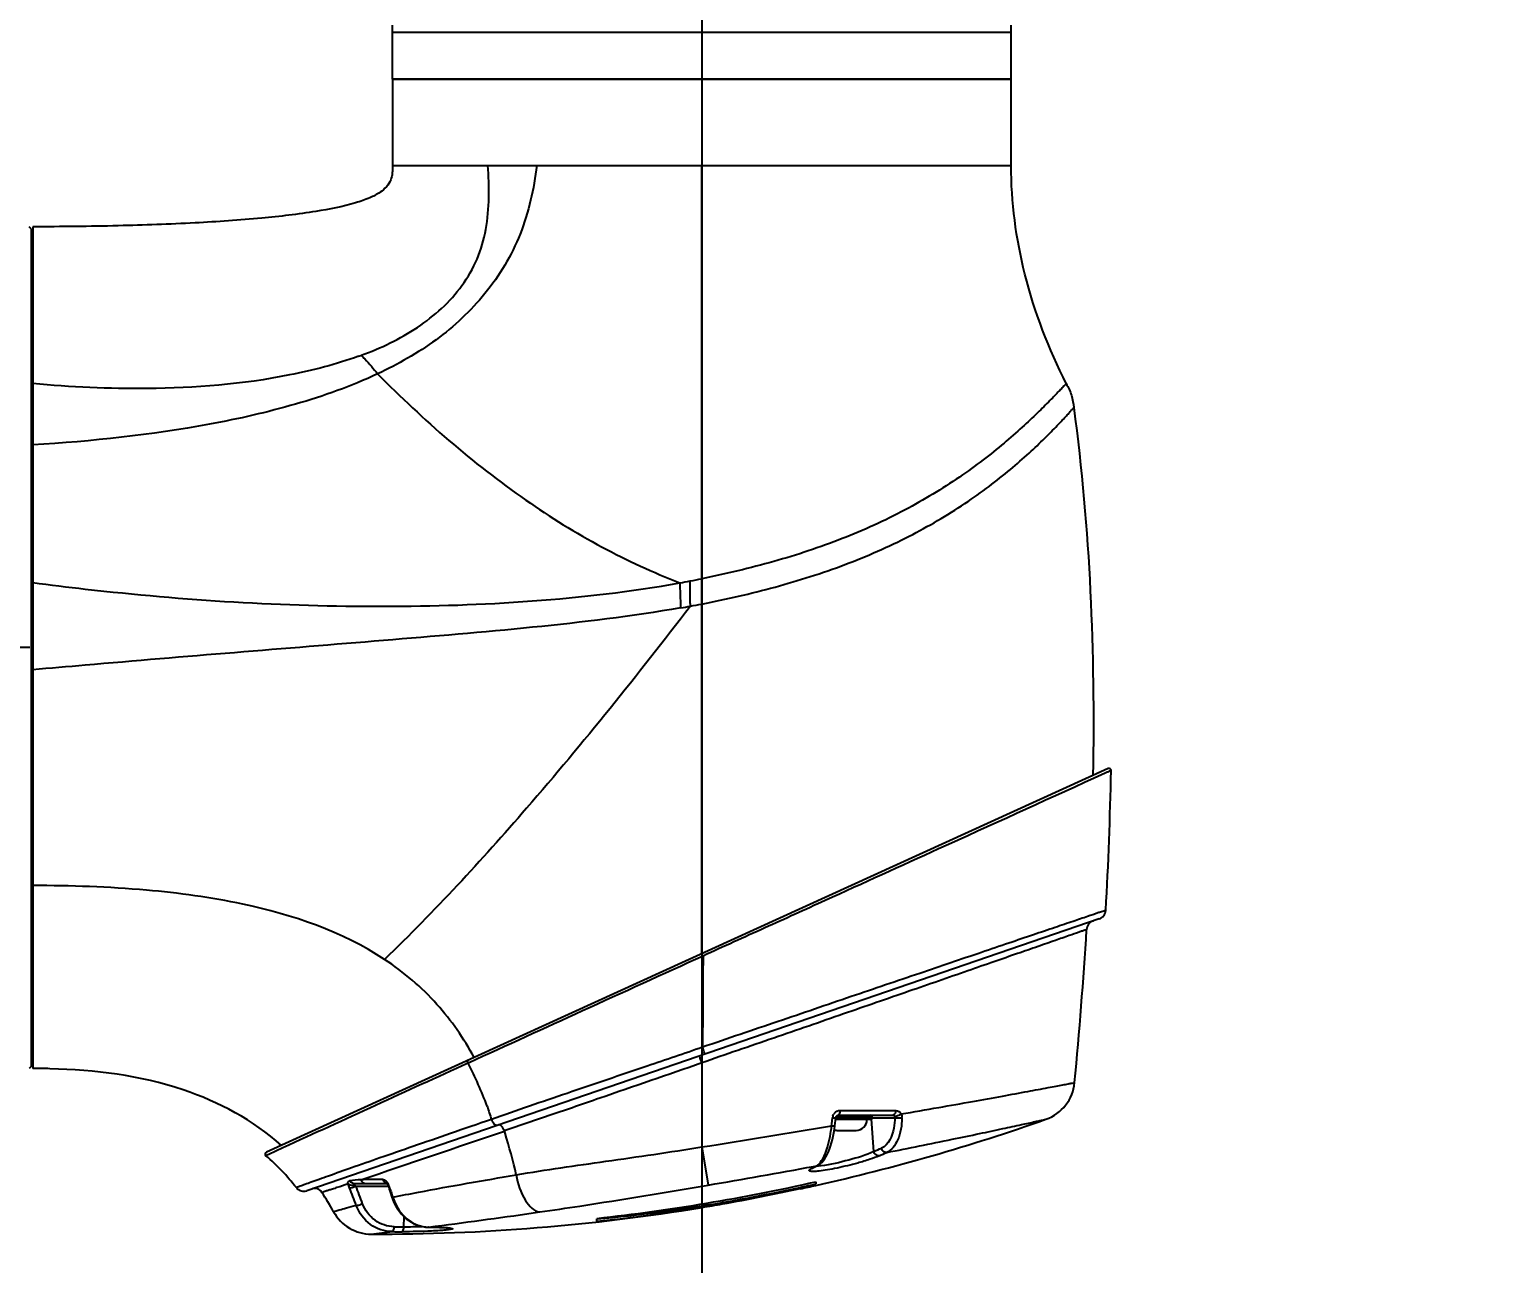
# Model space of a CAD drawing. Header units: millimetres. Extents: x 0 to 1173, y -4 to 841.
# Drawn here: x 1026.78 to 1060.53, y 490.04 to 518.64 of the extents above; entities that cross this region are included whole.
import ezdxf

# ---------------------------------------------------------------- set-up
doc = ezdxf.new("R2010")
doc.units = ezdxf.units.MM
doc.header["$LTSCALE"] = 65.395
doc.layers.get('0').update_dxf_attribs({"linetype": 'CONTINUOUS'})
for name, color, linetype in [('DRAFT_DIMS', 7, 'CONTINUOUS'), ('J500_DH_BL12', 7, 'CONTINUOUS'), ('J_900_EXP_DH_BL10', 7, 'CONTINUOUS'), ('TM20_JOINT_200L_DH_BL4', 7, 'CONTINUOUS')]:
    doc.layers.add(name, color=color, linetype=linetype)
doc.styles.get("Standard").update_dxf_attribs({"font": 'txt', "width": 0.8})
doc.dimstyles.new('DIMSTYLE_1', dxfattribs={"dimtxt": 6, "dimasz": 9, "dimexe": 0.5, "dimexo": 0, "dimgap": 1.5, "dimtad": 1, "dimlfac": 6, "dimzin": 0, "dimdsep": 46, "dimtxsty": 'Standard', "dimblk": '_FILLED', "dimblk1": '_FILLED', "dimblk2": '_FILLED', "dimcen": 0.09, "dimadec": 0, "dimazin": 0, "dimtp": 0.01, "dimtm": 0.01, "dimtfac": 1, "dimtofl": 0, "dimtmove": 0, "dimatfit": 3, "dimldrblk": '_FILLED', "dimfxl": 0, "dimtolj": 1, "dimtzin": 0, "dimarcsym": 0})

# ---------------------------------------------------------------- blocks, each defined once
blk = doc.blocks.new('_FILLED')
at = {"color": 0, "linetype": 'ByBlock'}
blk.add_solid([(0, 0), (-1, 0.1667), (-1, -0.1667)], dxfattribs=at)
blk = doc.blocks.new('*D1')
at = {"layer": 'DRAFT_DIMS', "color": 2, "linetype": 'Continuous'}
for p, q in [((1068.837, 538.232), (1068.837, 550.232)), ((1068.837, 550.232), (1068.837, 534.02)), ((1052.84, 538.232), (1069.337, 538.232)), ((1068.837, 491.431), (1068.837, 534.02)), ((1047.412, 529.807), (1069.337, 529.807)), ((1068.837, 529.807), (1068.837, 491.431))]:
    blk.add_line(p, q, dxfattribs=at)
at = {"layer": 'DRAFT_DIMS', "color": 2, "linetype": 'Continuous', "xscale": 9, "yscale": 9, "zscale": 9}
for p, rotation in [((1068.837, 538.232), 270), ((1068.837, 529.807), 90)]:
    blk.add_blockref('_FILLED', p, dxfattribs=dict(at, rotation=rotation))
blk = doc.blocks.new('*D31')
at = {"color": 2, "linetype": 'Continuous'}
for p, q in [((988.259, 529.807), (988.259, 541.807)), ((988.259, 541.807), (988.259, 517.062)), ((1037.315, 529.807), (987.759, 529.807)), ((988.259, 465.356), (988.259, 517.062)), ((1026.794, 504.316), (987.759, 504.316)), ((988.259, 504.316), (988.259, 465.356))]:
    blk.add_line(p, q, dxfattribs=at)
at = {"color": 2, "linetype": 'Continuous', "xscale": 9, "yscale": 9, "zscale": 9}
for p, rotation in [((988.259, 529.807), 270), ((988.259, 504.316), 90)]:
    blk.add_blockref('_FILLED', p, dxfattribs=dict(at, rotation=rotation))
blk = doc.blocks.new('*D40')
at = {"color": 2, "linetype": 'Continuous'}
for p, q in [((1042.364, 519.099), (1042.364, 282.46)), ((1025.664, 231.616), (1025.664, 283.46)), ((1025.664, 282.96), (1013.664, 282.96)), ((1013.664, 282.96), (1034.014, 282.96)), ((1080.159, 282.96), (1034.014, 282.96)), ((1042.364, 282.96), (1080.159, 282.96))]:
    blk.add_line(p, q, dxfattribs=at)
at = {"color": 2, "linetype": 'Continuous', "xscale": 9, "yscale": 9, "zscale": 9}
blk.add_blockref('_FILLED', (1025.664, 282.96), dxfattribs=at)
at = {"color": 2, "linetype": 'Continuous', "xscale": 9, "yscale": 9, "zscale": 9, "rotation": 180}
blk.add_blockref('_FILLED', (1042.364, 282.96), dxfattribs=at)
blk = doc.blocks.new('J500_DH_BL12', base_point=(633.539, 411.178))
at = {"layer": 'J500_DH_BL12', "color": 7, "linetype": 'Continuous'}
for p, q in [((1026.83, 514.016), (1026.78, 514.066)), ((1026.83, 514.016), (1026.83, 494.616)), ((1026.83, 513.732), (1026.864, 513.732)), ((1026.83, 494.899), (1026.864, 494.899)), ((1026.83, 494.616), (1026.78, 494.566))]:
    blk.add_line(p, q, dxfattribs=at)
blk = doc.blocks.new('TM20_JOINT_200L_DH_BL4', base_point=(646.7471, 433.0434))
at = {"layer": 'TM20_JOINT_200L_DH_BL4', "color": 6, "linetype": 'Continuous'}
for p, q in [((1035.1969, 517.4824), (1035.1969, 518.7324)), ((1049.5302, 517.4824), (1049.5302, 518.7324))]:
    blk.add_line(p, q, dxfattribs=at)
at = {"layer": 'TM20_JOINT_200L_DH_BL4', "color": 7, "linetype": 'Continuous'}
for p, q in [((1049.5302, 518.5658), (1035.1969, 518.5658)), ((1035.1969, 517.4824), (1035.1969, 515.4824)), ((1049.5302, 517.4824), (1035.1969, 517.4824)), ((1035.1969, 517.4824), (1049.5302, 517.4824)), ((1049.5302, 515.4824), (1049.5302, 517.4824)), ((1035.1969, 515.4824), (1049.5302, 515.4824)), ((1042.3636, 497.2244), (1042.3636, 515.4824)), ((1026.8636, 514.0658), (1026.8636, 494.5672)), ((1051.7737, 501.5128), (1032.2776, 492.6279)), ((1051.709, 501.4063), (1051.4549, 501.2905)), ((1051.5715, 498.0313), (1033.21, 491.7348)), ((1027.2636, 494.5621), (1027.2636, 494.5606)), ((1036.9705, 494.6997), (1036.9478, 494.6894)), ((1042.3636, 494.6957), (1042.3636, 492.7479)), ((1045.3764, 493.2815), (1045.3925, 493.4273)), ((1045.4474, 493.2364), (1045.468, 493.4245)), ((1046.314, 493.4241), (1045.468, 493.4241)), ((1045.4717, 493.4408), (1046.314, 493.4408)), ((1045.5202, 493.4824), (1046.7919, 493.4824)), ((1045.5662, 493.5957), (1046.8558, 493.5956)), ((1046.3513, 492.644), (1046.2965, 493.3904)), ((1046.314, 493.4241), (1046.314, 493.4408)), ((1046.314, 493.4261), (1046.8378, 493.4261)), ((1045.3718, 493.24), (1045.3764, 493.2815)), ((1045.4373, 493.1584), (1045.4474, 493.2364)), ((1046.2723, 493.3824), (1045.4634, 493.3824)), ((1045.5223, 493.1324), (1045.9389, 493.1324)), ((1032.6599, 492.7267), (1032.3327, 492.5762)), ((1042.3637, 492.748), (1042.5115, 491.8662)), ((1044.9214, 492.2586), (1044.954, 492.2757)), ((1044.9464, 492.2654), (1044.9541, 492.2695)), ((1044.9501, 492.2976), (1045.0191, 492.3104)), ((1044.9541, 492.2695), (1044.9549, 492.2699)), ((1044.9549, 492.2699), (1045.0119, 492.3)), ((1045.0082, 492.3046), (1045.0191, 492.3104)), ((1045.0119, 492.3), (1045.0534, 492.3222)), ((1045.0531, 492.322), (1045.0713, 492.3325)), ((1045.0713, 492.3325), (1045.1072, 492.358)), ((1034.3324, 491.8992), (1034.3378, 491.8991)), ((1034.3352, 491.8987), (1034.3378, 491.8991)), ((1034.3378, 491.8991), (1035.0656, 491.8991)), ((1034.3475, 491.8428), (1035.1012, 491.8428)), ((1035.1104, 491.816), (1035.1245, 491.7738)), ((1035.1245, 491.7738), (1035.1388, 491.7305)), ((1035.1388, 491.7305), (1035.1532, 491.6867)), ((1035.1653, 491.714), (1035.1736, 491.6883)), ((1044.6461, 491.7803), (1044.5855, 491.7673)), ((1045.0014, 491.9413), (1045.0014, 491.8931)), ((1045.0014, 491.864), (1045.0014, 491.8573)), ((1035.1532, 491.6867), (1035.1861, 491.5844)), ((1035.1861, 491.5844), (1035.2082, 491.5215)), ((1035.2049, 491.5904), (1035.2067, 491.5847)), ((1042.8377, 491.4516), (1042.8555, 491.4545)), ((1042.8415, 491.4283), (1042.8415, 491.453)), ((1042.8541, 491.4633), (1042.8541, 491.5128)), ((1035.4621, 490.901), (1035.469, 491.1277)), ((1039.9309, 491.0813), (1039.9387, 491.082)), ((1039.9309, 491.0269), (1039.9309, 491.0813)), ((1039.9367, 491.0275), (1039.9309, 491.0269)), ((1034.7071, 490.7293), (1035.1951, 490.7868)), ((1035.9646, 490.8942), (1036.0239, 490.8908)), ((1036.0292, 490.8911), (1036.0239, 490.8908)), ((1036.0239, 490.8908), (1036.1204, 490.8891)), ((1036.0292, 490.8911), (1036.1862, 490.9113)), ((1036.0292, 490.8911), (1036.0658, 490.8904)), ((1036.0658, 490.8904), (1036.0841, 490.8901)), ((1036.0841, 490.8901), (1036.1207, 490.8895)), ((1036.1204, 490.8891), (1036.2353, 490.8874)), ((1036.1207, 490.8895), (1036.1887, 490.8885)), ((1036.1862, 490.9113), (1036.1892, 490.9117)), ((1036.1887, 490.8885), (1036.1938, 490.8884)), ((1036.1938, 490.8884), (1036.1887, 490.8881)), ((1036.2353, 490.8874), (1036.2896, 490.8862)), ((1036.2896, 490.8862), (1036.3242, 490.8852)), ((1036.3242, 490.8852), (1036.3572, 490.884)), ((1036.3572, 490.884), (1036.3882, 490.8828))]:
    blk.add_line(p, q, dxfattribs=at)
for points in [[(1045.468, 493.4245), (1045.4685, 493.4282), (1045.4705, 493.4374), (1045.4737, 493.4463), (1045.4778, 493.4546), (1045.4829, 493.462), (1045.4887, 493.4684), (1045.4948, 493.4736), (1045.5013, 493.4776), (1045.5077, 493.4803), (1045.5141, 493.4819), (1045.5201, 493.4824)], [(1046.8337, 493.4552), (1046.8349, 493.4524), (1046.8359, 493.4494), (1046.8367, 493.4463), (1046.8374, 493.4431), (1046.8378, 493.4398), (1046.8381, 493.4365), (1046.8382, 493.4331), (1046.8381, 493.4296), (1046.8378, 493.4261)], [(1045.1072, 492.358), (1045.1419, 492.3893), (1045.1754, 492.4263), (1045.2076, 492.4691), (1045.2385, 492.5177), (1045.2683, 492.5722), (1045.2965, 492.6322), (1045.3232, 492.6975), (1045.3481, 492.7679), (1045.3708, 492.8419), (1045.3912, 492.919), (1045.4093, 492.9986), (1045.4246, 493.0788), (1045.4373, 493.1584)], [(1044.9305, 492.2565), (1044.9293, 492.2555), (1044.9281, 492.2544), (1044.9285, 492.2547), (1044.9309, 492.2563), (1044.9346, 492.2587), (1044.9397, 492.2617), (1044.9464, 492.2654)], [(1035.0596, 491.9043), (1035.0592, 491.9045), (1035.0598, 491.9041), (1035.0617, 491.9027), (1035.0647, 491.9)], [(1035.0647, 491.9), (1035.0686, 491.8961), (1035.0733, 491.8907), (1035.0786, 491.8838), (1035.0843, 491.8755), (1035.0902, 491.8657), (1035.0958, 491.8549)], [(1035.0958, 491.8549), (1035.1012, 491.8429), (1035.106, 491.8303), (1035.1098, 491.8179), (1035.1103, 491.816)], [(1035.2082, 491.5215), (1035.2388, 491.4492), (1035.2742, 491.3795), (1035.3143, 491.3129), (1035.3587, 491.25), (1035.4071, 491.1911), (1035.4592, 491.1365), (1035.5147, 491.0868), (1035.5733, 491.0422), (1035.6345, 491.0029), (1035.6979, 490.9692), (1035.763, 490.9414), (1035.8296, 490.9195), (1035.897, 490.9038), (1035.9646, 490.8942)], [(1036.3882, 490.8828), (1036.4171, 490.8814), (1036.4306, 490.8806), (1036.4436, 490.8799), (1036.4558, 490.8791), (1036.4674, 490.8783), (1036.4784, 490.8774), (1036.4886, 490.8766), (1036.4981, 490.8757), (1036.5068, 490.8749), (1036.5148, 490.874), (1036.522, 490.8732), (1036.5284, 490.8724), (1036.5339, 490.8716), (1036.5386, 490.8709), (1036.5425, 490.8702), (1036.5453, 490.8697), (1036.5472, 490.8693)]]:
    blk.add_lwpolyline(points, dxfattribs=at)
for centre, radius, start, end in [((1031.4659, 519.521), 8.9548, 289.21745, 289.61755), ((1037.3705, 530.8752), 25.4581, 280.69571, 281.31061), ((1035.5767, 571.2724), 66.0258, 262.416817, 263.480739), ((1037.1959, 531.7987), 26.3979, 280.15881, 280.69623), ((1037.0738, 533.4873), 28.6557, 279.64052, 280.10281), ((1037.271, 531.6471), 26.8092, 280.37769, 280.95021), ((1051.7942, 501.468), 0.0493, 359.04654, 114.5), ((972.1268, 502.8265), 79.7283, 356.695334, 359.023045), ((1051.4988, 498.2432), 0.224, 288.92805, 356.76312), ((944.1016, 504.4353), 107.3832, 354.551855, 356.448816), ((1051.5031, 497.7702), 0.2249, 108.92805, 176.47367), ((1026.8661, 479.1339), 15.4333, 88.52421, 90.00936), ((1899.6641, -1395.7525), 2077.9918, 114.529916, 114.6599418), ((1050.0042, 494.3337), 1, 289.44418, 354.61521), ((1085.4318, 509.4127), 50.5471, 198.11701, 198.48283), ((1034.8023, 537.3958), 46.6667, 282.62405, 289.44418), ((1045.5954, 493.408), 0.2038, 161.77454, 174.58997), ((1045.5929, 496.539), 3.1182, 266.31455, 266.8105), ((1045.5793, 493.4134), 0.1868, 141.08255, 148.08798), ((1046.2723, 493.4408), 0.0417, 0, 90), ((1046.2723, 493.4241), 0.0417, 270, 360), ((815.2611, 1143.4218), 687.3232, 288.5977405, 288.8904851), ((1025.8441, 489.4018), 12.5106, 17.04299, 17.28369), ((972.7138, 927.9571), 440.7472, 279.092371, 279.488632), ((1045.5223, 493.3824), 0.25, 249.69813, 270), ((1045.939, 493.3824), 0.25, 270, 360), ((1039.2889, 508.9188), 17.7412, 293.45831, 294.07807), ((1032.2981, 492.5829), 0.0495, 114.5, 229.24929), ((1028.8531, 488.5886), 5.2252, 38.00478, 49.22274), ((1039.3916, 508.86), 17.7871, 293.46794, 294.08753), ((1015.3026, 652.7726), 163.1906, 279.597789, 280.467293), ((1044.9022, 492.3707), 0.1137, 279.75609, 297.18207), ((1039.7676, 502.0912), 11.1015, 297.85138, 298.16845), ((1045, 492.4217), 0.113, 279.71701, 298.02979), ((1033.1401, 491.9386), 0.2155, 218.00433, 288.92805), ((1033.3932, 491.5815), 0.2044, 33.53365, 108.92805), ((1024.9993, 487.9925), 9.9594, 19.98444, 22.4738), ((1036.4304, 470.5975), 21.4827, 95.25309, 95.94495), ((1034.3374, 492.0576), 0.1585, 261.76345, 266.1881), ((1034.3377, 492.0608), 0.1617, 266.18194, 268.13063), ((1024.9465, 487.9864), 10.1613, 19.83051, 22.30385), ((1036.6984, 275.8061), 216.1955, 90.456737, 90.592289), ((1035.0844, 491.9942), 0.095, 256.30864, 260.71724), ((1034.8327, 491.7421), 0.3071, 30.78706, 32.50351), ((1034.8151, 491.732), 0.3274, 23.83516, 30.74097), ((1034.8073, 491.7283), 0.336, 19.57658, 23.87094), ((1034.8147, 491.7309), 0.3282, 16.14342, 19.58095), ((1034.8234, 491.7335), 0.319, 15.00458, 16.13387), ((1020.9207, 487.0758), 14.9807, 18.24195, 18.44705), ((1020.8213, 487.0431), 15.0853, 18.03713, 18.24177), ((1034.8023, 537.3958), 46.5847, 276.32205, 282.64664), ((1035.3291, 533.8098), 43.0421, 280.05159, 282.49911), ((1034.7783, 537.3918), 46.633, 279.97258, 282.20752), ((1036.1113, 532.626), 41.7202, 279.30292, 281.8023), ((1034.7791, 537.3876), 46.6288, 282.20762, 282.66362), ((1035.3766, 533.8825), 43.1068, 282.41654, 282.90161), ((1035.3347, 535.2439), 44.4499, 282.092, 282.56075), ((1028.4684, 488.321), 6.1108, 28.63688, 33.50738), ((1020.3103, 486.8772), 15.6225, 17.55911, 17.93602), ((1036.3192, 491.9373), 1.167, 197.58606, 201.63644), ((1036.1603, 532.7301), 41.8061, 275.17625, 279.21357), ((1036.1289, 532.5199), 41.6127, 275.25305, 279.27774), ((1035.4734, 534.1027), 43.3059, 279.16541, 279.79608), ((1034.7091, 491.7293), 1, 208.66094, 269.88315), ((1034.8023, 537.3958), 46.6667, 269.88315, 279.33481), ((1013.5579, 665.5846), 176.1329, 277.382344, 278.177726), ((1035.4792, 534.066), 43.2686, 275.91304, 279.16551), ((1035.5245, 532.5948), 41.8093, 269.54856, 269.85628), ((1035.5626, 532.5715), 41.6707, 269.55392, 269.86184), ((1035.4856, 502.0309), 11.13, 269.87905, 272.02755), ((1036.0427, 491.6113), 0.7204, 263.33078, 268.50579), ((1036.0423, 491.5993), 0.7083, 268.51982, 268.94402), ((1036.0636, 481.511), 9.3784, 88.81214, 89.20458)]:
    blk.add_arc(centre, radius, start, end, dxfattribs=at)
for points, knots in [([(1035.1969, 515.4824), (1035.1969, 515.371), (1035.1954, 515.1204), (1034.9473, 514.8659), (1034.6505, 514.7199), (1034.1573, 514.5502), (1033.3191, 514.39), (1032.076, 514.2451), (1030.5478, 514.1414), (1028.7788, 514.0783), (1027.5243, 514.0658), (1026.8636, 514.0658)], [0, 0, 0, 0, 0.0377978, 0.0806045, 0.1112261, 0.1503941, 0.2567853, 0.3998217, 0.5746811, 0.7759564, 1, 1, 1, 1]), ([(1034.472, 511.0867), (1034.9278, 511.2553), (1035.802, 511.6657), (1036.7091, 512.4828), (1037.1857, 513.3079), (1037.4542, 514.2464), (1037.4397, 514.9894), (1037.4077, 515.4824)], [0, 0, 0, 0, 0.2524804, 0.4974029, 0.6198233, 0.7432736, 1, 1, 1, 1]), ([(1038.5381, 515.4824), (1038.4726, 514.9428), (1038.2415, 513.8732), (1037.4051, 512.4804), (1036.239, 511.3959), (1035.326, 510.8795), (1034.8533, 510.6576)], [0, 0, 0, 0, 0.2564941, 0.5087757, 0.7535956, 1, 1, 1, 1]), ([(1050.8066, 510.4313), (1050.4016, 511.2384), (1049.7613, 512.8821), (1049.5302, 514.6368), (1049.5302, 515.4824)], [0, 0, 0, 0, 0.5163914, 1, 1, 1, 1]), ([(1034.4728, 511.086), (1034.5011, 511.0582), (1034.6366, 510.9234), (1034.7577, 510.7751), (1034.8533, 510.6576)], [0, 0, 0, 0, 0.2072589, 1, 1, 1, 1]), ([(1034.8533, 510.6576), (1034.2422, 510.3707), (1032.9563, 509.9148), (1030.2887, 509.3115), (1028.2356, 509.0967), (1026.8636, 509.0104)], [0, 0, 0, 0, 0.247059, 0.4968585, 1, 1, 1, 1]), ([(1034.8533, 510.6575), (1035.9121, 509.5905), (1037.5734, 508.1315), (1040.0051, 506.6238), (1041.2371, 506.0576), (1041.8519, 505.8146)], [0, 0, 0, 0, 0.5264684, 0.7684866, 1, 1, 1, 1]), ([(1050.8066, 510.4313), (1050.8019, 510.433), (1050.791, 510.4054), (1050.7564, 510.385), (1050.7054, 510.3224), (1050.6308, 510.2485), (1050.5368, 510.1495), (1050.3728, 509.9825), (1050.1231, 509.7345), (1049.7706, 509.403), (1049.3516, 509.0357), (1048.8687, 508.6483), (1048.1206, 508.1063), (1047.049, 507.4593), (1045.6054, 506.8033), (1044.0239, 506.2845), (1042.9239, 506.0237), (1042.3636, 505.9116)], [0, 0, 0, 0, 0.0015402, 0.0062128, 0.0140683, 0.0250485, 0.0390463, 0.0558686, 0.0971342, 0.1472129, 0.2047259, 0.268478, 0.3375865, 0.4887948, 0.6526297, 0.8242348, 1, 1, 1, 1]), ([(1050.8066, 510.4313), (1050.8505, 510.3438), (1050.9452, 510.1692), (1050.969, 509.972), (1050.9819, 509.875)], [0, 0, 0, 0, 0.5001663, 1, 1, 1, 1]), ([(1042.3636, 505.326), (1042.9337, 505.4364), (1044.0536, 505.694), (1045.6665, 506.2048), (1047.1432, 506.8507), (1048.2419, 507.4931), (1049.0084, 508.0367), (1049.5032, 508.4285), (1049.9315, 508.8034), (1050.2905, 509.1447), (1050.5437, 509.4026), (1050.7088, 509.5769), (1050.8047, 509.6818), (1050.8776, 509.7578), (1050.9348, 509.8288), (1050.9601, 509.8425), (1050.9812, 509.8801), (1050.9819, 509.875)], [0, 0, 0, 0, 0.1753237, 0.3466127, 0.5101058, 0.660908, 0.7299316, 0.7937146, 0.8513783, 0.9017116, 0.9433044, 0.9603053, 0.9744827, 0.9856345, 0.9936385, 0.9984183, 1, 1, 1, 1]), ([(1028.0803, 505.6736), (1030.3699, 505.412), (1033.8292, 505.1989), (1038.4327, 505.3484), (1040.7218, 505.6121), (1041.8519, 505.8146)], [0, 0, 0, 0, 0.5005736, 0.7506256, 1, 1, 1, 1]), ([(1041.8516, 505.8146), (1041.8533, 505.7704), (1041.8603, 505.5775), (1041.8678, 505.3845), (1041.8727, 505.2357)], [0, 0, 0, 0, 0.2288244, 1, 1, 1, 1]), ([(1042.1003, 505.2765), (1042.0982, 505.3292), (1042.0894, 505.5234), (1042.0922, 505.7179), (1042.0954, 505.8594)], [0, 0, 0, 0, 0.2716718, 1, 1, 1, 1]), ([(1041.8727, 505.2357), (1040.7376, 505.0372), (1038.4436, 504.7663), (1033.8404, 504.3843), (1030.3838, 504.1076), (1028.0802, 503.9086)], [0, 0, 0, 0, 0.2494379, 0.4994857, 1, 1, 1, 1]), ([(1042.1003, 505.2765), (1040.8775, 503.6817), (1038.6187, 500.8631), (1036.1678, 498.2045), (1035.0166, 497.0923)], [0, 0, 0, 0, 0.5566269, 1, 1, 1, 1]), ([(1051.4549, 501.2905), (1050.2532, 500.744), (1048.1762, 499.8005), (1045.6318, 498.6448), (1043.8138, 497.8152), (1042.8672, 497.3915), (1042.3924, 497.1702)], [0, 0, 0, 0, 0.3978012, 0.6874823, 0.8421387, 1, 1, 1, 1]), ([(1051.8434, 501.4672), (1051.8434, 501.4641), (1051.8276, 501.4609), (1051.8077, 501.4486), (1051.7623, 501.4313), (1051.7292, 501.4155), (1051.709, 501.4063)], [0, 0, 0, 0, 0.061884, 0.239944, 0.5487911, 1, 1, 1, 1]), ([(1035.0166, 497.0923), (1034.0342, 497.7397), (1032.1528, 498.3744), (1029.376, 498.7479), (1027.7425, 498.804), (1026.8636, 498.804)], [0, 0, 0, 0, 0.4192064, 0.6868201, 1, 1, 1, 1]), ([(1051.7225, 498.2306), (1051.7222, 498.2263), (1051.7019, 498.2211), (1051.6726, 498.2118), (1051.6121, 498.1945), (1051.4885, 498.1515), (1051.2696, 498.0765), (1050.9394, 497.9655), (1050.5219, 497.8239), (1050.0254, 497.6557), (1049.4571, 497.4633), (1048.5789, 497.1657), (1047.3609, 496.7524), (1045.7892, 496.2198), (1044.1125, 495.6456), (1042.9626, 495.2605), (1042.381, 495.0579)], [0, 0, 0, 0, 0.001311, 0.0047865, 0.0108078, 0.0195753, 0.0451227, 0.0807592, 0.1256907, 0.1791015, 0.2401867, 0.3081215, 0.4610801, 0.6312904, 0.8127236, 1, 1, 1, 1]), ([(1051.2787, 497.784), (1051.2784, 497.7798), (1051.2592, 497.7742), (1051.2306, 497.7659), (1051.1729, 497.7487), (1051.0543, 497.7067), (1050.8448, 497.6328), (1050.5287, 497.5239), (1050.1294, 497.3848), (1049.6549, 497.22), (1049.1122, 497.0315), (1048.2742, 496.7405), (1047.1125, 496.3373), (1045.6136, 495.8191), (1044.0148, 495.2628), (1042.9181, 494.891), (1042.3636, 494.6957)], [0, 0, 0, 0, 0.001343, 0.0048276, 0.0108675, 0.0196753, 0.0453421, 0.0811115, 0.1261701, 0.1796872, 0.2408488, 0.3088253, 0.4617605, 0.6318331, 0.8130512, 1, 1, 1, 1]), ([(1042.3924, 497.1702), (1041.4615, 496.746), (1039.6521, 495.9272), (1037.8482, 495.0962), (1036.9705, 494.6997)], [0, 0, 0, 0, 0.5150584, 1, 1, 1, 1]), ([(1042.3924, 497.1702), (1042.3895, 497.1766), (1042.3819, 497.1924), (1042.3774, 497.2042), (1042.3679, 497.2208), (1042.371, 497.2132), (1042.3719, 497.211)], [0, 0, 0, 0, 0.3508371, 0.810411, 0.8790809, 1, 1, 1, 1]), ([(1042.3923, 497.1702), (1042.3914, 496.9999), (1042.3875, 496.2958), (1042.3838, 495.5917), (1042.3811, 495.0579)], [0, 0, 0, 0, 0.241877, 1, 1, 1, 1]), ([(1037.0894, 494.8208), (1036.8501, 495.2603), (1036.259, 496.1207), (1035.4614, 496.7992), (1035.0166, 497.0924)], [0, 0, 0, 0, 0.4843914, 1, 1, 1, 1]), ([(1036.9478, 494.6894), (1036.9417, 494.7019), (1036.9362, 494.7151), (1036.9324, 494.745), (1036.9441, 494.7411), (1036.9472, 494.7389)], [0, 0, 0, 0, 0.6320173, 0.8243079, 1, 1, 1, 1]), ([(1042.381, 495.0579), (1041.9551, 494.9108), (1040.9091, 494.5588), (1039.2802, 494), (1038.0751, 493.5947), (1037.492, 493.3883)], [0, 0, 0, 0, 0.2616978, 0.6408394, 1, 1, 1, 1]), ([(1042.3636, 494.6957), (1042.3566, 494.7164), (1042.3454, 494.7534), (1042.3232, 494.8056), (1042.3233, 494.8324), (1042.3064, 494.8541), (1042.3103, 494.8555)], [0, 0, 0, 0, 0.3893663, 0.712436, 0.9255704, 1, 1, 1, 1]), ([(1042.4334, 494.8977), (1042.4374, 494.899), (1042.4216, 494.9211), (1042.4212, 494.9478), (1042.3995, 495.0002), (1042.3881, 495.0372), (1042.381, 495.0579)], [0, 0, 0, 0, 0.0746205, 0.2878055, 0.6108327, 1, 1, 1, 1]), ([(1032.6236, 492.7856), (1031.9746, 493.3682), (1030.2297, 494.2975), (1028.3033, 494.5337), (1027.2636, 494.5606)], [0, 0, 0, 0, 0.4560855, 1, 1, 1, 1]), ([(1042.3636, 494.6957), (1041.5758, 494.4204), (1040.412, 494.0213), (1038.8884, 493.492), (1038.1495, 493.2469), (1037.7891, 493.1185)], [0, 0, 0, 0, 0.5173953, 0.7627795, 1, 1, 1, 1]), ([(1046.9827, 493.5133), (1047.2722, 493.5632), (1047.8242, 493.6592), (1048.607, 493.7977), (1049.2958, 493.9218), (1049.8784, 494.0281), (1050.2933, 494.1056), (1050.5627, 494.1556), (1050.7184, 494.1861), (1050.8331, 494.2051), (1050.9291, 494.23), (1050.9605, 494.2252), (1051.0022, 494.2449), (1050.9998, 494.2399)], [0, 0, 0, 0, 0.2158952, 0.411735, 0.5841976, 0.73021, 0.8471366, 0.8938665, 0.9323122, 0.9621853, 0.9833479, 0.9958703, 1, 1, 1, 1]), ([(1037.492, 493.3883), (1037.1746, 493.2785), (1036.5679, 493.0696), (1035.7056, 492.7714), (1034.9423, 492.5061), (1034.29, 492.2781), (1033.8209, 492.1124), (1033.5095, 492.0014), (1033.3269, 491.9357), (1033.1812, 491.8835), (1033.083, 491.8467), (1033.0253, 491.8269), (1032.9965, 491.8137), (1032.981, 491.8124), (1032.9716, 491.8043), (1032.9703, 491.8059)], [0, 0, 0, 0, 0.2103119, 0.4018192, 0.5713577, 0.7163826, 0.8345627, 0.8828432, 0.9234617, 0.9560158, 0.98, 0.9886134, 0.9948723, 0.9986949, 1, 1, 1, 1]), ([(1045.5662, 493.5957), (1045.5658, 493.581), (1045.562, 493.544), (1045.5472, 493.4824), (1045.5202, 493.4824)], [0, 0, 0, 0, 0.3537514, 1, 1, 1, 1]), ([(1046.8378, 493.4261), (1046.8357, 493.345), (1046.8117, 493.0912), (1046.6915, 492.7969), (1046.5269, 492.7213)], [0, 0, 0, 0, 0.3095923, 1, 1, 1, 1]), ([(1047.0008, 493.4152), (1046.9967, 493.2423), (1046.9549, 492.9445), (1046.7659, 492.6732), (1046.6511, 492.6217)], [0, 0, 0, 0, 0.5789241, 1, 1, 1, 1]), ([(1046.6511, 492.6217), (1047.1557, 492.7208), (1047.872, 492.865), (1048.7672, 493.0521), (1049.303, 493.1657), (1049.7321, 493.2596), (1050.0186, 493.32), (1050.1866, 493.36), (1050.2703, 493.3726), (1050.3163, 493.3929), (1050.3371, 493.3907)], [0, 0, 0, 0, 0.4097241, 0.5821438, 0.7285613, 0.8461548, 0.9320035, 0.9620976, 0.9833628, 1, 1, 1, 1]), ([(1046.8558, 493.5956), (1046.8553, 493.5808), (1046.8512, 493.5389), (1046.822, 493.4824), (1046.7919, 493.4824)], [0, 0, 0, 0, 0.3294853, 1, 1, 1, 1]), ([(1046.9827, 493.5133), (1046.9485, 493.4868), (1046.8984, 493.4611), (1046.8443, 493.4543), (1046.8337, 493.4552)], [0, 0, 0, 0, 0.8030895, 1, 1, 1, 1]), ([(1047.0008, 493.4152), (1046.9574, 493.411), (1046.9021, 493.4125), (1046.8483, 493.4228), (1046.8378, 493.4261)], [0, 0, 0, 0, 0.7987727, 1, 1, 1, 1]), ([(1037.6274, 493.2496), (1037.624, 493.2484), (1037.6166, 493.247), (1037.6091, 493.2476), (1037.6053, 493.2483)], [0, 0, 0, 0, 0.4852485, 1, 1, 1, 1]), ([(1037.7254, 493.2286), (1037.7195, 493.2346), (1037.7004, 493.2523), (1037.6705, 493.2644), (1037.6532, 493.2584)], [0, 0, 0, 0, 0.3155294, 1, 1, 1, 1]), ([(1045.1113, 492.3934), (1045.1908, 492.4943), (1045.302, 492.7794), (1045.3548, 493.0718), (1045.3718, 493.24)], [0, 0, 0, 0, 0.4317403, 1, 1, 1, 1]), ([(1045.3718, 493.24), (1045.39, 493.2383), (1045.4069, 493.2438), (1045.4468, 493.2295), (1045.4474, 493.2364)], [0, 0, 0, 0, 0.7242922, 1, 1, 1, 1]), ([(1038.0655, 492.1029), (1038.7542, 492.2211), (1040.1893, 492.4214), (1041.6229, 492.63), (1042.3636, 492.7479)], [0, 0, 0, 0, 0.4823111, 1, 1, 1, 1]), ([(1046.6511, 492.6217), (1046.6114, 492.6143), (1046.5488, 492.6536), (1046.53, 492.7062), (1046.5269, 492.7213)], [0, 0, 0, 0, 0.7233046, 1, 1, 1, 1]), ([(1032.3327, 492.5762), (1032.3161, 492.5687), (1032.3087, 492.5569), (1032.261, 492.5495), (1032.2658, 492.5454)], [0, 0, 0, 0, 0.7449622, 1, 1, 1, 1]), ([(1046.4751, 492.5442), (1046.4054, 492.5136), (1046.2403, 492.4542), (1045.9148, 492.3564), (1045.584, 492.2759), (1045.2842, 492.2177), (1045.0987, 492.1907), (1044.973, 492.1782), (1044.8999, 492.1817), (1044.87, 492.1851), (1044.849, 492.1998), (1044.8611, 492.2223), (1044.886, 492.2385), (1044.908, 492.2517), (1044.9214, 492.2586)], [0, 0, 0, 0, 0.1291379, 0.2974839, 0.5768356, 0.7066028, 0.8157082, 0.8949161, 0.9212497, 0.9384197, 0.9478053, 0.9571879, 0.9743359, 1, 1, 1, 1]), ([(1046.3513, 492.644), (1046.1659, 492.5547), (1045.7563, 492.439), (1045.345, 492.3352), (1045.129, 492.3126)], [0, 0, 0, 0, 0.4865908, 1, 1, 1, 1]), ([(1046.4751, 492.5442), (1046.4354, 492.5367), (1046.3724, 492.5759), (1046.3542, 492.6288), (1046.3513, 492.644)], [0, 0, 0, 0, 0.7233145, 1, 1, 1, 1]), ([(1035.2067, 491.5847), (1035.4036, 491.6249), (1036.3542, 491.8102), (1037.3089, 491.9741), (1038.0655, 492.1029)], [0, 0, 0, 0, 0.2074512, 1, 1, 1, 1]), ([(1038.0656, 492.1029), (1038.102, 491.8944), (1038.1983, 491.5625), (1038.472, 491.2587), (1038.6118, 491.2427)], [0, 0, 0, 0, 0.6006875, 1, 1, 1, 1]), ([(1045.0557, 492.3073), (1045.0504, 492.3071), (1045.0402, 492.3069), (1045.0301, 492.307), (1045.0253, 492.3071)], [0, 0, 0, 0, 0.5235562, 1, 1, 1, 1]), ([(1034.1688, 491.8919), (1034.0831, 491.8634), (1033.9627, 491.8236), (1033.8138, 491.7753), (1033.7275, 491.7466), (1033.6605, 491.7269), (1033.6093, 491.7058), (1033.5827, 491.7054), (1033.5656, 491.6914), (1033.5636, 491.6944)], [0, 0, 0, 0, 0.4257218, 0.5968731, 0.7390759, 0.8514579, 0.9331354, 0.9830521, 1, 1, 1, 1]), ([(1034.1688, 491.8919), (1034.1657, 491.9097), (1034.1558, 491.9477), (1034.1919, 491.964), (1034.2054, 491.9647)], [0, 0, 0, 0, 0.5732315, 1, 1, 1, 1]), ([(1034.1687, 491.892), (1034.1983, 491.8682), (1034.258, 491.8588), (1034.3101, 491.8687), (1034.3251, 491.873)], [0, 0, 0, 0, 0.7093857, 1, 1, 1, 1]), ([(1034.2023, 491.7996), (1034.2117, 491.7987), (1034.2627, 491.8056), (1034.3106, 491.8244), (1034.3475, 491.8428)], [0, 0, 0, 0, 0.1871709, 1, 1, 1, 1]), ([(1034.3251, 491.873), (1034.3239, 491.8796), (1034.3226, 491.8914), (1034.3319, 491.898), (1034.3352, 491.8987)], [0, 0, 0, 0, 0.659901, 1, 1, 1, 1]), ([(1034.3475, 491.8428), (1034.3431, 491.848), (1034.3352, 491.8578), (1034.328, 491.8681), (1034.3251, 491.873)], [0, 0, 0, 0, 0.5450052, 1, 1, 1, 1]), ([(1034.975, 491.9947), (1034.9786, 491.9824), (1034.9947, 491.9421), (1035.0321, 491.9091), (1035.0619, 491.9019)], [0, 0, 0, 0, 0.2934592, 1, 1, 1, 1]), ([(1034.975, 491.9947), (1034.9852, 491.9945), (1035.0344, 491.9811), (1035.0704, 491.9404), (1035.0917, 491.9071)], [0, 0, 0, 0, 0.2055931, 1, 1, 1, 1]), ([(1035.0691, 491.9004), (1035.0718, 491.9), (1035.0772, 491.8993), (1035.0827, 491.8991), (1035.0856, 491.8991)], [0, 0, 0, 0, 0.490544, 1, 1, 1, 1]), ([(1035.1316, 491.8161), (1035.1266, 491.8152), (1035.1209, 491.8145), (1035.111, 491.814), (1035.1104, 491.816)], [0, 0, 0, 0, 0.7103106, 1, 1, 1, 1]), ([(1038.6118, 491.2427), (1038.9198, 491.2868), (1040.2219, 491.4808), (1041.5203, 491.6986), (1042.5115, 491.8662)], [0, 0, 0, 0, 0.2363893, 1, 1, 1, 1]), ([(1033.8317, 491.2496), (1033.843, 491.247), (1033.8862, 491.2769), (1033.9859, 491.2919), (1034.15, 491.3464), (1034.2822, 491.3773), (1034.359, 491.3963)], [0, 0, 0, 0, 0.0638222, 0.2533943, 0.566447, 1, 1, 1, 1]), ([(1034.359, 491.3963), (1034.3674, 491.3951), (1034.4183, 491.3999), (1034.4666, 491.4167), (1034.5052, 491.4335)], [0, 0, 0, 0, 0.167676, 1, 1, 1, 1]), ([(1035.1951, 490.7868), (1035.0168, 490.7883), (1034.6473, 490.9106), (1034.4223, 491.2243), (1034.359, 491.3963)], [0, 0, 0, 0, 0.4931563, 1, 1, 1, 1]), ([(1035.2381, 490.9021), (1035.0821, 490.9039), (1034.7586, 491.0096), (1034.5618, 491.2836), (1034.5052, 491.4335)], [0, 0, 0, 0, 0.4934277, 1, 1, 1, 1]), ([(1035.2067, 491.5847), (1035.2018, 491.5838), (1035.1964, 491.5833), (1035.1867, 491.5825), (1035.1861, 491.5844)], [0, 0, 0, 0, 0.7148417, 1, 1, 1, 1]), ([(1035.2344, 491.507), (1035.2975, 491.3479), (1035.4877, 491.0634), (1035.8037, 490.914), (1035.9591, 490.8958)], [0, 0, 0, 0, 0.5224298, 1, 1, 1, 1]), ([(1035.1951, 490.7868), (1035.2101, 490.7887), (1035.2329, 490.8367), (1035.2371, 490.8749), (1035.2381, 490.9021)], [0, 0, 0, 0, 0.357724, 1, 1, 1, 1]), ([(1035.4197, 490.7857), (1035.4346, 490.7876), (1035.4573, 490.8356), (1035.4612, 490.8738), (1035.4621, 490.901)], [0, 0, 0, 0, 0.3574419, 1, 1, 1, 1]), ([(1036.2944, 490.8122), (1036.2295, 490.8076), (1035.9382, 490.7913), (1035.6464, 490.7852), (1035.4197, 490.7857)], [0, 0, 0, 0, 0.2229045, 1, 1, 1, 1]), ([(1036.2581, 490.8873), (1036.2778, 490.8869), (1036.347, 490.8852), (1036.4161, 490.8826), (1036.4654, 490.8793)], [0, 0, 0, 0, 0.2854728, 1, 1, 1, 1]), ([(1036.4493, 490.8254), (1036.4379, 490.8242), (1036.3863, 490.8191), (1036.3346, 490.815), (1036.2944, 490.8122)], [0, 0, 0, 0, 0.2216502, 1, 1, 1, 1]), ([(1036.4654, 490.8793), (1036.5106, 490.8763), (1036.6933, 490.8549), (1036.5, 490.8308), (1036.4493, 490.8254)], [0, 0, 0, 0, 0.4705144, 1, 1, 1, 1])]:
    blk.add_open_spline(points, degree=3, knots=knots, dxfattribs=at)
for points in [[(1034.4135, 511.0652), (1033.8933, 510.8775), (1033.3541, 510.741), (1032.8116, 510.6335)], [(1032.8117, 510.6333), (1031.7308, 510.4113), (1030.6198, 510.3283), (1029.5164, 510.317)], [(1029.5164, 510.317), (1028.6314, 510.3082), (1027.7452, 510.3531), (1026.8636, 510.4313)], [(1050.9819, 509.875), (1051.3571, 507.0556), (1051.4768, 504.1975), (1051.4247, 501.3538)], [(1028.0802, 503.9086), (1027.6746, 503.8736), (1027.2691, 503.8382), (1026.8636, 503.8025)], [(1037.3908, 493.6947), (1037.2639, 494.0348), (1037.118, 494.3688), (1036.9477, 494.6894)], [(1037.5557, 493.279), (1037.5263, 493.3092), (1037.506, 493.3485), (1037.492, 493.3883)], [(1045.4018, 493.4718), (1045.4065, 493.4859), (1045.4128, 493.4996), (1045.4207, 493.5122)], [(1045.4194, 493.4256), (1045.4356, 493.425), (1045.4519, 493.4231), (1045.468, 493.4245)], [(1045.4339, 493.5308), (1045.4648, 493.569), (1045.5171, 493.5954), (1045.5662, 493.5957)], [(1046.7919, 493.4824), (1046.8086, 493.4824), (1046.8264, 493.4702), (1046.8337, 493.4552)], [(1046.8558, 493.5956), (1046.9062, 493.5957), (1046.9597, 493.5582), (1046.9827, 493.5133)], [(1046.9827, 493.5133), (1046.9962, 493.4853), (1047.0067, 493.4476), (1046.9916, 493.4204)], [(1037.6053, 493.2483), (1037.5862, 493.2519), (1037.5693, 493.2651), (1037.5557, 493.279)], [(1037.7891, 493.1185), (1037.7752, 493.1586), (1037.7549, 493.1982), (1037.7254, 493.2286)], [(1038.0653, 492.1029), (1037.9892, 492.4274), (1037.9041, 492.7501), (1037.8065, 493.0688)], [(1045.0809, 492.3586), (1045.0916, 492.3696), (1045.1017, 492.3813), (1045.1113, 492.3934)], [(1045.0191, 492.3104), (1045.0421, 492.3228), (1045.0626, 492.3399), (1045.0809, 492.3586)], [(1045.129, 492.3126), (1045.1046, 492.31), (1045.0802, 492.308), (1045.0557, 492.3073)], [(1034.2023, 491.7996), (1034.1881, 491.8291), (1034.1761, 491.86), (1034.1688, 491.8919)], [(1034.2054, 491.9647), (1034.2322, 491.9321), (1034.2729, 491.9068), (1034.3147, 491.9007)], [(1034.4638, 491.99), (1034.4817, 491.9429), (1034.5341, 491.8991), (1034.5845, 491.8991)]]:
    blk.add_open_spline(points, degree=3, dxfattribs=at)
at = {"layer": 'TM20_JOINT_200L_DH_BL4', "color": 2, "linetype": 'Continuous'}
dim = blk.add_linear_dim(base=(988.2593, 529.8074), p1=(1026.794, 504.3158), p2=(1037.3148, 529.8074), angle=90, dimstyle='DIMSTYLE_1', dxfattribs=at)
dim.commit()
dim.dimension.update_dxf_attribs({"geometry": '*D31', "text_midpoint": (988.2593, 465.3565), "dimtype": 160})
blk = doc.blocks.new('J_900_EXP_DH_BL10', base_point=(658.2783, 323.5593))
at = {"layer": 'J_900_EXP_DH_BL10', "color": 2, "linetype": 'Continuous'}
dim = blk.add_linear_dim(base=(1042.3636, 282.9597), p1=(1025.6636, 231.6158), p2=(1042.3636, 519.0991), dimstyle='DIMSTYLE_1', dxfattribs=at)
dim.commit()
dim.dimension.update_dxf_attribs({"geometry": '*D40', "text_midpoint": (1051.3593, 282.9597), "dimtype": 160})

msp = doc.modelspace()

# ---------------------------------------------------------------- block references
at = {"layer": 'J500_DH_BL12'}
msp.add_blockref('J500_DH_BL12', (633.5391, 411.1783), dxfattribs=at)
at = {"layer": 'J_900_EXP_DH_BL10'}
msp.add_blockref('J_900_EXP_DH_BL10', (658.2783, 323.5593), dxfattribs=at)
at = {"layer": 'TM20_JOINT_200L_DH_BL4'}
msp.add_blockref('TM20_JOINT_200L_DH_BL4', (646.7471, 433.0434), dxfattribs=at)

# ---------------------------------------------------------------- dimensions: what is measured, and where the dimension line sits
at = {"layer": 'DRAFT_DIMS', "color": 2, "linetype": 'Continuous'}
dim = msp.add_linear_dim(base=(1068.8365, 529.8074), p1=(1052.8397, 538.2324), p2=(1047.4124, 529.8074), angle=270, dimstyle='DIMSTYLE_1', dxfattribs=at)
dim.commit()
dim.dimension.update_dxf_attribs({"geometry": '*D1', "text_midpoint": (1068.8365, 491.4314), "dimtype": 160})

doc.saveas('drawing.dxf')
